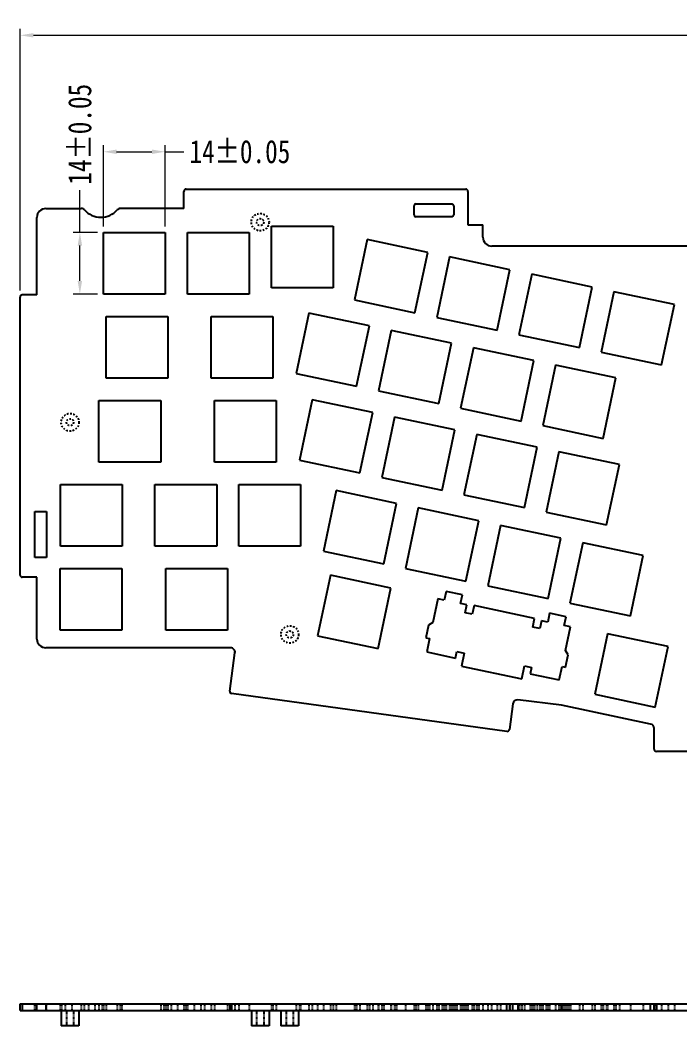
# Model space of a CAD drawing. Header units: inches. Extents: x 817 to 1266, y 304 to 532.
# Drawn here: x 817.4 to 967, y 304.1 to 532.1 of the extents above; entities that cross this region are included whole.
import ezdxf

# ---------------------------------------------------------------- set-up
doc = ezdxf.new("R2010")
doc.units = ezdxf.units.IN
doc.header["$LTSCALE"] = 1.21
doc.header["$MEASUREMENT"] = 0
doc.header["$PDMODE"] = 3
doc.header["$PDSIZE"] = 0.3125
doc.linetypes.add('HIDDEN', pattern=[0.2, 0.1, -0.1])
doc.layers.get('0').update_dxf_attribs({"linetype": 'CONTINUOUS'})
doc.layers.get('Defpoints').update_dxf_attribs({"linetype": 'CONTINUOUS'})
doc.layers.add('DEFAULT_2', color=8, linetype='HIDDEN')
doc.styles.get("Standard").update_dxf_attribs({"font": 'txt', "width": 0.8})
doc.dimstyles.new('YanXiu', dxfattribs={"dimscale": 1.5, "dimtxt": 3.5, "dimasz": 2, "dimexe": 1, "dimexo": 1, "dimgap": 1, "dimtad": 0, "dimdsep": 46, "dimtxsty": 'Standard', "dimcen": 0, "dimclrd": 3, "dimclre": 6, "dimclrt": 3, "dimazin": 2, "dimtm": 1e-09, "dimtfac": 1, "dimtofl": 0, "dimtmove": 0, "dimatfit": 3, "dimfxl": 1, "dimlwd": 5, "dimlwe": 5, "dimarcsym": 0})

# ---------------------------------------------------------------- blocks, each defined once
blk = doc.blocks.new('*D23')
at = {"color": 6, "lineweight": 5, "transparency": 16777216}
for p, q in [((836.31, 485.3), (836.31, 503.78)), ((850.31, 485.3), (850.31, 503.78))]:
    blk.add_line(p, q, dxfattribs=at)
at = {"color": 3, "lineweight": 5, "transparency": 16777216}
for p, q in [((839.31, 502.28), (847.31, 502.28)), ((850.31, 502.28), (854.57, 502.28))]:
    blk.add_line(p, q, dxfattribs=at)
at = {"color": 3, "transparency": 16777216}
for points in [[(839.31, 502.78), (839.31, 501.78), (836.31, 502.28)], [(847.31, 502.78), (847.31, 501.78), (850.31, 502.28)]]:
    blk.add_solid(points, dxfattribs=at)
at = {"layer": 'Defpoints', "color": 0, "transparency": 16777216}
for p in [(850.31, 502.28), (836.31, 483.8), (850.31, 483.8)]:
    blk.add_point(p, dxfattribs=at)
at = {"color": 3, "transparency": 16777216, "insert": (867.27, 502.28), "char_height": 5.25, "attachment_point": 5}
blk.add_mtext('14%%P0.05', dxfattribs=at)
blk = doc.blocks.new('*D24')
at = {"color": 3, "lineweight": 5, "transparency": 16777216}
for p, q in [((830.99, 484), (830.99, 493.55)), ((830.99, 473), (830.99, 481))]:
    blk.add_line(p, q, dxfattribs=at)
at = {"color": 6, "lineweight": 5, "transparency": 16777216}
for p, q in [((835.01, 484), (829.49, 484)), ((835.01, 470), (829.49, 470))]:
    blk.add_line(p, q, dxfattribs=at)
at = {"color": 3, "transparency": 16777216}
for points in [[(830.49, 481), (831.49, 481), (830.99, 484)], [(830.49, 473), (831.49, 473), (830.99, 470)]]:
    blk.add_solid(points, dxfattribs=at)
at = {"layer": 'Defpoints', "color": 0, "transparency": 16777216}
for p in [(836.51, 484), (830.99, 470), (836.51, 470)]:
    blk.add_point(p, dxfattribs=at)
at = {"color": 3, "transparency": 16777216, "insert": (830.99, 506.25), "char_height": 5.25, "attachment_point": 5, "rotation": 90}
blk.add_mtext('14%%P0.05', dxfattribs=at)
blk = doc.blocks.new('*D25')
at = {"color": 6, "lineweight": 5, "transparency": 16777216}
for p, q in [((817.44, 470.8), (817.44, 530.18)), ((1168.27, 470.8), (1168.27, 530.18))]:
    blk.add_line(p, q, dxfattribs=at)
at = {"color": 3, "lineweight": 5, "transparency": 16777216}
for p, q in [((820.44, 528.68), (975.25, 528.68)), ((1165.27, 528.68), (1010.45, 528.68))]:
    blk.add_line(p, q, dxfattribs=at)
at = {"color": 3, "transparency": 16777216}
for points in [[(820.44, 529.18), (820.44, 528.18), (817.44, 528.68)], [(1165.27, 529.18), (1165.27, 528.18), (1168.27, 528.68)]]:
    blk.add_solid(points, dxfattribs=at)
at = {"layer": 'Defpoints', "color": 0, "transparency": 16777216}
for p in [(1168.27, 528.68), (817.44, 469.3), (1168.27, 469.3)]:
    blk.add_point(p, dxfattribs=at)
at = {"color": 3, "transparency": 16777216, "insert": (992.85, 528.68), "char_height": 5.25, "attachment_point": 5}
blk.add_mtext('350.82%%P0.1', dxfattribs=at)

msp = doc.modelspace()

# ---------------------------------------------------------------- linework, layer by layer
at = {"color": 7, "linetype": 'Continuous'}
for p, q in [((854.555, 489.41), (854.555, 493.303)), ((855.055, 493.803), (918.455, 493.803)), ((918.955, 493.303), (918.955, 485.683)), ((907.155, 490.453), (915.355, 490.453)), ((823.26, 489.41), (831.294, 489.41)), ((854.555, 489.41), (840.215, 489.41)), ((906.755, 487.953), (906.755, 490.053)), ((915.755, 490.053), (915.755, 487.953)), ((821.26, 469.803), (821.26, 487.41)), ((915.355, 487.553), (907.155, 487.553)), ((836.315, 470), (836.315, 484)), ((836.315, 484), (850.315, 484)), ((850.315, 484), (850.315, 470)), ((855.365, 470), (855.365, 484)), ((855.365, 484), (869.365, 484)), ((869.365, 484), (869.365, 470)), ((874.415, 471.41), (874.415, 485.41)), ((874.415, 485.41), (888.415, 485.41)), ((888.415, 485.41), (888.415, 471.41)), ((918.955, 485.683), (922.355, 485.683)), ((922.355, 482.9), (922.355, 485.683)), ((896.145, 482.369), (893.251, 468.672)), ((909.843, 479.475), (896.145, 482.369)), ((906.949, 465.778), (909.843, 479.475)), ((1000.088, 480.9), (924.355, 480.9)), ((914.784, 478.431), (911.89, 464.734)), ((928.481, 475.537), (914.784, 478.431)), ((925.587, 461.84), (928.481, 475.537)), ((933.422, 474.493), (930.528, 460.796)), ((947.12, 471.599), (933.422, 474.493)), ((821.26, 469.803), (817.942, 469.803)), ((850.315, 470), (836.315, 470)), ((869.365, 470), (855.365, 470)), ((888.415, 471.41), (874.415, 471.41)), ((944.226, 457.902), (947.12, 471.599)), ((952.061, 470.555), (949.167, 456.858)), ((965.758, 467.661), (952.061, 470.555)), ((817.442, 406.303), (817.442, 469.303)), ((893.251, 468.672), (906.949, 465.778)), ((962.864, 453.964), (965.758, 467.661)), ((882.912, 465.695), (880.018, 451.997)), ((896.61, 462.801), (882.912, 465.695)), ((836.915, 450.95), (836.915, 464.95)), ((836.915, 464.95), (850.915, 464.95)), ((850.915, 464.95), (850.915, 450.95)), ((860.715, 450.95), (860.715, 464.95)), ((860.715, 464.95), (874.715, 464.95)), ((874.715, 464.95), (874.715, 450.95)), ((911.89, 464.734), (925.587, 461.84)), ((893.716, 449.103), (896.61, 462.801)), ((901.551, 461.757), (898.657, 448.059)), ((915.249, 458.863), (901.551, 461.757)), ((930.528, 460.796), (944.226, 457.902)), ((912.355, 445.165), (915.249, 458.863)), ((920.19, 457.819), (917.296, 444.121)), ((933.887, 454.925), (920.19, 457.819)), ((949.167, 456.858), (962.864, 453.964)), ((930.993, 441.227), (933.887, 454.925)), ((938.828, 453.881), (935.934, 440.183)), ((952.526, 450.987), (938.828, 453.881)), ((880.018, 451.997), (893.716, 449.103)), ((850.915, 450.95), (836.915, 450.95)), ((874.715, 450.95), (860.715, 450.95)), ((949.632, 437.289), (952.526, 450.987)), ((898.657, 448.059), (912.355, 445.165)), ((835.315, 431.9), (835.315, 445.9)), ((835.315, 445.9), (849.315, 445.9)), ((849.315, 445.9), (849.315, 431.9)), ((861.485, 431.9), (861.485, 445.9)), ((861.485, 445.9), (875.485, 445.9)), ((875.485, 445.9), (875.485, 431.9)), ((883.671, 446.064), (880.777, 432.366)), ((897.368, 443.17), (883.671, 446.064)), ((894.474, 429.472), (897.368, 443.17)), ((917.296, 444.121), (930.993, 441.227)), ((902.309, 442.126), (899.415, 428.428)), ((916.007, 439.232), (902.309, 442.126)), ((935.934, 440.183), (949.632, 437.289)), ((913.113, 425.534), (916.007, 439.232)), ((920.948, 438.188), (918.054, 424.49)), ((934.646, 435.294), (920.948, 438.188)), ((931.751, 421.596), (934.646, 435.294)), ((939.586, 434.25), (936.692, 420.552)), ((953.284, 431.356), (939.586, 434.25)), ((849.315, 431.9), (835.315, 431.9)), ((875.485, 431.9), (861.485, 431.9)), ((880.777, 432.366), (894.474, 429.472)), ((950.39, 417.658), (953.284, 431.356)), ((867.015, 412.85), (867.015, 426.85)), ((867.015, 426.85), (881.015, 426.85)), ((881.015, 426.85), (881.015, 412.85)), ((899.415, 428.428), (913.113, 425.534)), ((889.077, 425.451), (886.183, 411.754)), ((902.774, 422.557), (889.077, 425.451)), ((918.054, 424.49), (931.751, 421.596)), ((899.88, 408.859), (902.774, 422.557)), ((820.743, 410.303), (820.743, 420.703)), ((820.743, 420.703), (823.443, 420.703)), ((823.443, 420.703), (823.443, 410.303)), ((907.715, 421.513), (904.821, 407.816)), ((921.413, 418.619), (907.715, 421.513)), ((936.692, 420.552), (950.39, 417.658)), ((918.519, 404.922), (921.413, 418.619)), ((926.354, 417.575), (923.46, 403.878)), ((940.051, 414.681), (926.354, 417.575)), ((881.015, 412.85), (867.015, 412.85)), ((937.157, 400.984), (940.051, 414.681)), ((944.992, 413.637), (942.098, 399.94)), ((958.69, 410.743), (944.992, 413.637)), ((886.183, 411.754), (899.88, 408.859)), ((955.796, 397.046), (958.69, 410.743)), ((823.443, 410.303), (820.743, 410.303)), ((826.535, 393.8), (826.535, 407.8)), ((826.535, 407.8), (840.535, 407.8)), ((840.535, 407.8), (840.535, 393.8)), ((850.485, 393.8), (850.485, 407.8)), ((850.485, 407.8), (864.485, 407.8)), ((864.485, 407.8), (864.485, 393.8)), ((887.778, 406.255), (884.884, 392.557)), ((901.476, 403.361), (887.778, 406.255)), ((904.821, 407.816), (918.519, 404.922)), ((821.26, 405.803), (817.942, 405.803)), ((821.26, 391.8), (821.26, 405.803)), ((923.46, 403.878), (937.157, 400.984)), ((898.582, 389.663), (901.476, 403.361)), ((913.999, 402.606), (913.575, 400.6)), ((917.717, 401.82), (913.999, 402.606)), ((917.293, 399.815), (917.717, 401.82)), ((912.156, 400.9), (911.025, 395.543)), ((913.575, 400.6), (912.156, 400.9)), ((918.712, 399.515), (917.293, 399.815)), ((918.339, 397.754), (918.712, 399.515)), ((920.367, 399.369), (919.954, 397.413)), ((934.065, 396.475), (920.367, 399.369)), ((942.098, 399.94), (955.796, 397.046)), ((919.954, 397.413), (918.339, 397.754)), ((937.48, 397.645), (937.057, 395.639)), ((941.198, 396.859), (937.48, 397.645)), ((940.775, 394.853), (941.198, 396.859)), ((910.047, 394.907), (909.447, 392.069)), ((911.025, 395.543), (910.047, 394.907)), ((933.651, 394.519), (934.065, 396.475)), ((935.638, 395.939), (935.266, 394.178)), ((937.057, 395.639), (935.638, 395.939)), ((942.193, 394.554), (940.775, 394.853)), ((941.061, 389.197), (942.193, 394.554)), ((840.535, 393.8), (826.535, 393.8)), ((864.485, 393.8), (850.485, 393.8)), ((884.884, 392.557), (898.582, 389.663)), ((935.266, 394.178), (933.651, 394.519)), ((950.634, 392.975), (947.74, 379.277)), ((964.332, 390.081), (950.634, 392.975)), ((909.447, 392.069), (910.255, 391.899)), ((910.255, 391.899), (909.614, 388.866)), ((961.438, 376.383), (964.332, 390.081)), ((865.164, 389.8), (823.26, 389.8)), ((864.965, 379.988), (866.155, 388.664)), ((909.614, 388.866), (916.169, 387.481)), ((916.169, 387.481), (916.479, 388.948)), ((916.479, 388.948), (918.093, 388.607)), ((918.093, 388.607), (917.473, 385.672)), ((941.698, 388.219), (941.061, 389.197)), ((941.099, 385.382), (941.698, 388.219)), ((917.473, 385.672), (931.171, 382.778)), ((931.171, 382.778), (931.791, 385.713)), ((931.791, 385.713), (933.405, 385.372)), ((939.651, 382.519), (940.291, 385.552)), ((940.291, 385.552), (941.099, 385.382)), ((933.405, 385.372), (933.095, 383.904)), ((933.095, 383.904), (939.651, 382.519)), ((927.808, 370.863), (865.392, 379.424)), ((947.74, 379.277), (961.438, 376.383)), ((929.172, 377.131), (928.371, 371.29)), ((940.199, 376.782), (930.283, 377.987)), ((960.382, 372.518), (940.199, 376.782)), ((961.175, 366.823), (961.175, 371.555)), ((981.875, 366.323), (961.675, 366.323)), ((817.442, 307.582), (817.442, 309.082)), ((817.442, 309.082), (1168.267, 309.082)), ((817.942, 309.082), (817.942, 307.582)), ((821.26, 307.582), (821.26, 309.082)), ((823.26, 309.082), (823.26, 307.582)), ((864.96, 309.082), (864.96, 307.582)), ((865.392, 309.082), (865.392, 307.582)), ((927.808, 307.582), (927.808, 309.082)), ((928.371, 309.082), (928.371, 307.582)), ((929.172, 307.582), (929.172, 309.082)), ((930.283, 309.082), (930.283, 307.582)), ((940.199, 309.082), (940.199, 307.582)), ((960.382, 307.582), (960.382, 309.082)), ((961.175, 307.582), (961.175, 309.082)), ((961.675, 309.082), (961.675, 307.582)), ((817.442, 307.582), (1168.267, 307.582)), ((826.755, 307.582), (826.755, 304.082)), ((830.755, 307.582), (830.755, 304.082)), ((869.865, 307.582), (869.865, 304.082)), ((873.865, 307.582), (873.865, 304.082)), ((876.578, 307.582), (876.578, 304.082)), ((880.578, 307.582), (880.578, 304.082)), ((830.755, 304.082), (826.755, 304.082)), ((873.865, 304.082), (869.865, 304.082)), ((880.578, 304.082), (876.578, 304.082))]:
    msp.add_line(p, q, dxfattribs=at)
at = {"color": 4, "linetype": 'Continuous'}
for p, q in [((826.58, 412.85), (826.58, 426.85)), ((826.58, 426.85), (840.58, 426.85)), ((840.58, 426.85), (840.58, 412.85)), ((848.015, 412.85), (848.015, 426.85)), ((848.015, 426.85), (862.015, 426.85)), ((862.015, 426.85), (862.015, 412.85)), ((840.58, 412.85), (826.58, 412.85)), ((862.015, 412.85), (848.015, 412.85))]:
    msp.add_line(p, q, dxfattribs=at)
at = {"color": 7, "linetype": 'Continuous'}
for centre, radius, start, end in [((855.055, 493.303), 0.5, 90, 180), ((918.455, 493.303), 0.5, 0, 90), ((907.155, 490.053), 0.4, 90, 180), ((915.355, 490.053), 0.4, 0, 90), ((823.26, 487.41), 2, 90, 180), ((831.294, 488.41), 1, 41.97604, 90), ((835.755, 492.423), 5, 221.97604, 318.02396), ((840.215, 488.41), 1, 90, 138.02396), ((907.155, 487.953), 0.4, 180, 270), ((915.355, 487.953), 0.4, 270, 0), ((924.355, 482.9), 2, 180, 270), ((817.942, 469.303), 0.5, 90, 180), ((817.942, 406.303), 0.5, 180, 270), ((823.26, 391.8), 2, 180, 270), ((865.164, 388.8), 1, 352.18957, 90), ((865.46, 379.92), 0.5, 172.18957, 262.18957), ((930.163, 376.995), 1, 83.07, 172.18957), ((960.175, 371.539), 1, 0, 78.07), ((927.876, 371.358), 0.5, 262.18957, 352.18957), ((961.675, 366.823), 0.5, 180, 270)]:
    msp.add_arc(centre, radius, start, end, dxfattribs=at)
at = {"layer": 'DEFAULT_2', "color": 8, "linetype": 'HIDDEN'}
for p, q in [((820.743, 307.582), (820.743, 309.082)), ((823.443, 307.582), (823.443, 309.082)), ((826.535, 309.082), (826.535, 307.582)), ((826.86, 309.082), (826.86, 307.582)), ((827.685, 309.082), (827.685, 307.582)), ((829.135, 309.082), (829.135, 307.582)), ((831.294, 309.082), (831.294, 307.582)), ((832.037, 307.582), (832.037, 309.082)), ((832.935, 309.082), (832.935, 307.582)), ((834.385, 309.082), (834.385, 307.582)), ((835.315, 309.082), (835.315, 307.582)), ((836.035, 309.082), (836.035, 307.582)), ((836.315, 309.082), (836.315, 307.582)), ((836.915, 309.082), (836.915, 307.582)), ((839.472, 309.082), (839.472, 307.582)), ((840.215, 307.582), (840.215, 309.082)), ((840.535, 309.082), (840.535, 307.582)), ((849.315, 309.082), (849.315, 307.582)), ((850.035, 309.082), (850.035, 307.582)), ((850.315, 309.082), (850.315, 307.582)), ((850.485, 309.082), (850.485, 307.582)), ((850.915, 309.082), (850.915, 307.582)), ((851.685, 309.082), (851.685, 307.582)), ((853.135, 309.082), (853.135, 307.582)), ((854.555, 309.082), (854.555, 307.582)), ((855.055, 307.582), (855.055, 309.082)), ((855.365, 309.082), (855.365, 307.582)), ((856.935, 309.082), (856.935, 307.582)), ((858.385, 309.082), (858.385, 307.582)), ((859.21, 309.082), (859.21, 307.582)), ((860.715, 309.082), (860.715, 307.582)), ((861.485, 309.082), (861.485, 307.582)), ((864.485, 309.082), (864.485, 307.582)), ((865.164, 307.582), (865.164, 309.082)), ((866.155, 309.082), (866.155, 307.582)), ((867.015, 309.082), (867.015, 307.582)), ((869.365, 309.082), (869.365, 307.582)), ((874.415, 309.082), (874.415, 307.582)), ((874.715, 309.082), (874.715, 307.582)), ((875.485, 309.082), (875.485, 307.582)), ((880.018, 309.082), (880.018, 307.582)), ((880.777, 309.082), (880.777, 307.582)), ((881.015, 309.082), (881.015, 307.582)), ((882.912, 309.082), (882.912, 307.582)), ((883.671, 309.082), (883.671, 307.582)), ((884.884, 309.082), (884.884, 307.582)), ((886.183, 309.082), (886.183, 307.582)), ((887.778, 309.082), (887.778, 307.582)), ((888.415, 309.082), (888.415, 307.582)), ((889.077, 309.082), (889.077, 307.582)), ((893.251, 309.082), (893.251, 307.582)), ((893.716, 309.082), (893.716, 307.582)), ((894.474, 309.082), (894.474, 307.582)), ((896.145, 309.082), (896.145, 307.582)), ((896.61, 309.082), (896.61, 307.582)), ((897.368, 309.082), (897.368, 307.582)), ((898.582, 309.082), (898.582, 307.582)), ((898.657, 309.082), (898.657, 307.582)), ((899.415, 309.082), (899.415, 307.582)), ((899.88, 309.082), (899.88, 307.582)), ((901.476, 309.082), (901.476, 307.582)), ((901.551, 309.082), (901.551, 307.582)), ((902.309, 309.082), (902.309, 307.582)), ((902.774, 309.082), (902.774, 307.582)), ((904.821, 309.082), (904.821, 307.582)), ((906.755, 309.082), (906.755, 307.582)), ((906.949, 309.082), (906.949, 307.582)), ((907.155, 309.082), (907.155, 307.582)), ((907.715, 309.082), (907.715, 307.582)), ((909.447, 309.082), (909.447, 307.582)), ((909.614, 309.082), (909.614, 307.582)), ((909.843, 309.082), (909.843, 307.582)), ((910.047, 309.082), (910.047, 307.582)), ((910.255, 309.082), (910.255, 307.582)), ((911.025, 309.082), (911.025, 307.582)), ((911.89, 309.082), (911.89, 307.582)), ((912.156, 309.082), (912.156, 307.582)), ((912.355, 309.082), (912.355, 307.582)), ((913.113, 309.082), (913.113, 307.582)), ((913.575, 309.082), (913.575, 307.582)), ((913.999, 309.082), (913.999, 307.582)), ((914.784, 309.082), (914.784, 307.582)), ((915.249, 309.082), (915.249, 307.582)), ((915.355, 309.082), (915.355, 307.582)), ((915.755, 309.082), (915.755, 307.582)), ((916.007, 309.082), (916.007, 307.582)), ((916.169, 309.082), (916.169, 307.582)), ((916.479, 309.082), (916.479, 307.582)), ((917.293, 309.082), (917.293, 307.582)), ((917.473, 309.082), (917.473, 307.582)), ((917.717, 309.082), (917.717, 307.582)), ((918.054, 309.082), (918.054, 307.582)), ((918.093, 309.082), (918.093, 307.582)), ((918.339, 309.082), (918.339, 307.582)), ((918.455, 309.082), (918.455, 307.582)), ((918.519, 309.082), (918.519, 307.582)), ((918.712, 309.082), (918.712, 307.582)), ((918.955, 309.082), (918.955, 307.582)), ((919.954, 309.082), (919.954, 307.582)), ((920.19, 309.082), (920.19, 307.582)), ((920.367, 309.082), (920.367, 307.582)), ((920.948, 309.082), (920.948, 307.582)), ((921.413, 309.082), (921.413, 307.582)), ((922.355, 309.082), (922.355, 307.582)), ((923.46, 309.082), (923.46, 307.582)), ((924.355, 307.582), (924.355, 309.082)), ((925.587, 309.082), (925.587, 307.582)), ((926.354, 309.082), (926.354, 307.582)), ((928.481, 309.082), (928.481, 307.582)), ((930.528, 309.082), (930.528, 307.582)), ((930.993, 309.082), (930.993, 307.582)), ((931.171, 309.082), (931.171, 307.582)), ((931.751, 309.082), (931.751, 307.582)), ((931.791, 309.082), (931.791, 307.582)), ((933.095, 309.082), (933.095, 307.582)), ((933.405, 309.082), (933.405, 307.582)), ((933.422, 309.082), (933.422, 307.582)), ((933.651, 309.082), (933.651, 307.582)), ((933.887, 309.082), (933.887, 307.582)), ((934.065, 309.082), (934.065, 307.582)), ((934.646, 309.082), (934.646, 307.582)), ((935.266, 309.082), (935.266, 307.582)), ((935.638, 309.082), (935.638, 307.582)), ((935.934, 309.082), (935.934, 307.582)), ((936.692, 309.082), (936.692, 307.582)), ((937.057, 309.082), (937.057, 307.582)), ((937.157, 309.082), (937.157, 307.582)), ((937.48, 309.082), (937.48, 307.582)), ((938.828, 309.082), (938.828, 307.582)), ((939.586, 309.082), (939.586, 307.582)), ((939.651, 309.082), (939.651, 307.582)), ((940.051, 309.082), (940.051, 307.582)), ((940.291, 309.082), (940.291, 307.582)), ((940.775, 309.082), (940.775, 307.582)), ((941.061, 309.082), (941.061, 307.582)), ((941.099, 309.082), (941.099, 307.582)), ((941.198, 309.082), (941.198, 307.582)), ((941.698, 309.082), (941.698, 307.582)), ((942.098, 309.082), (942.098, 307.582)), ((942.193, 309.082), (942.193, 307.582)), ((944.226, 309.082), (944.226, 307.582)), ((944.992, 309.082), (944.992, 307.582)), ((947.12, 309.082), (947.12, 307.582)), ((947.74, 309.082), (947.74, 307.582)), ((949.167, 309.082), (949.167, 307.582)), ((949.632, 309.082), (949.632, 307.582)), ((950.39, 309.082), (950.39, 307.582)), ((950.634, 309.082), (950.634, 307.582)), ((952.061, 309.082), (952.061, 307.582)), ((952.526, 309.082), (952.526, 307.582)), ((953.284, 309.082), (953.284, 307.582)), ((955.796, 309.082), (955.796, 307.582)), ((958.69, 309.082), (958.69, 307.582)), ((961.438, 309.082), (961.438, 307.582)), ((962.864, 309.082), (962.864, 307.582)), ((964.332, 309.082), (964.332, 307.582)), ((965.758, 309.082), (965.758, 307.582)), ((827.955, 307.582), (827.955, 304.082)), ((829.555, 307.582), (829.555, 304.082)), ((871.065, 307.582), (871.065, 304.082)), ((872.665, 307.582), (872.665, 304.082)), ((877.778, 307.582), (877.778, 304.082)), ((879.378, 307.582), (879.378, 304.082))]:
    msp.add_line(p, q, dxfattribs=at)
at = {"layer": 'DEFAULT_2', "color": 2, "linetype": 'HIDDEN', "ltscale": 3}
for centre, radius in [((871.865, 486.323), 2), ((871.865, 486.323), 0.8), ((828.755, 440.95), 2), ((828.755, 440.95), 0.8), ((878.578, 392.823), 2), ((878.578, 392.823), 0.8)]:
    msp.add_circle(centre, radius, dxfattribs=at)

# ---------------------------------------------------------------- dimensions: what is measured, and where the dimension line sits
dim = msp.add_linear_dim(base=(1168.2667, 528.6826), p1=(817.4424, 469.3033), p2=(1168.2667, 469.3033), text='<>%%P0.1', dimstyle='YanXiu')
dim.commit()
dim.dimension.update_dxf_attribs({"geometry": '*D25', "text_midpoint": (992.8546, 528.6826)})
dim = msp.add_linear_dim(base=(830.988, 470), p1=(836.515, 484), p2=(836.515, 470), angle=90, text='<>%%P0.05', dimstyle='YanXiu')
dim.commit()
dim.dimension.update_dxf_attribs({"geometry": '*D24', "text_midpoint": (830.988, 506.246), "dimtype": 160})
dim = msp.add_linear_dim(base=(850.315, 502.276), p1=(836.315, 483.8), p2=(850.315, 483.8), text='<>%%P0.05', dimstyle='YanXiu')
dim.commit()
dim.dimension.update_dxf_attribs({"geometry": '*D23', "text_midpoint": (867.27, 502.276), "dimtype": 160})

doc.saveas('drawing.dxf')
